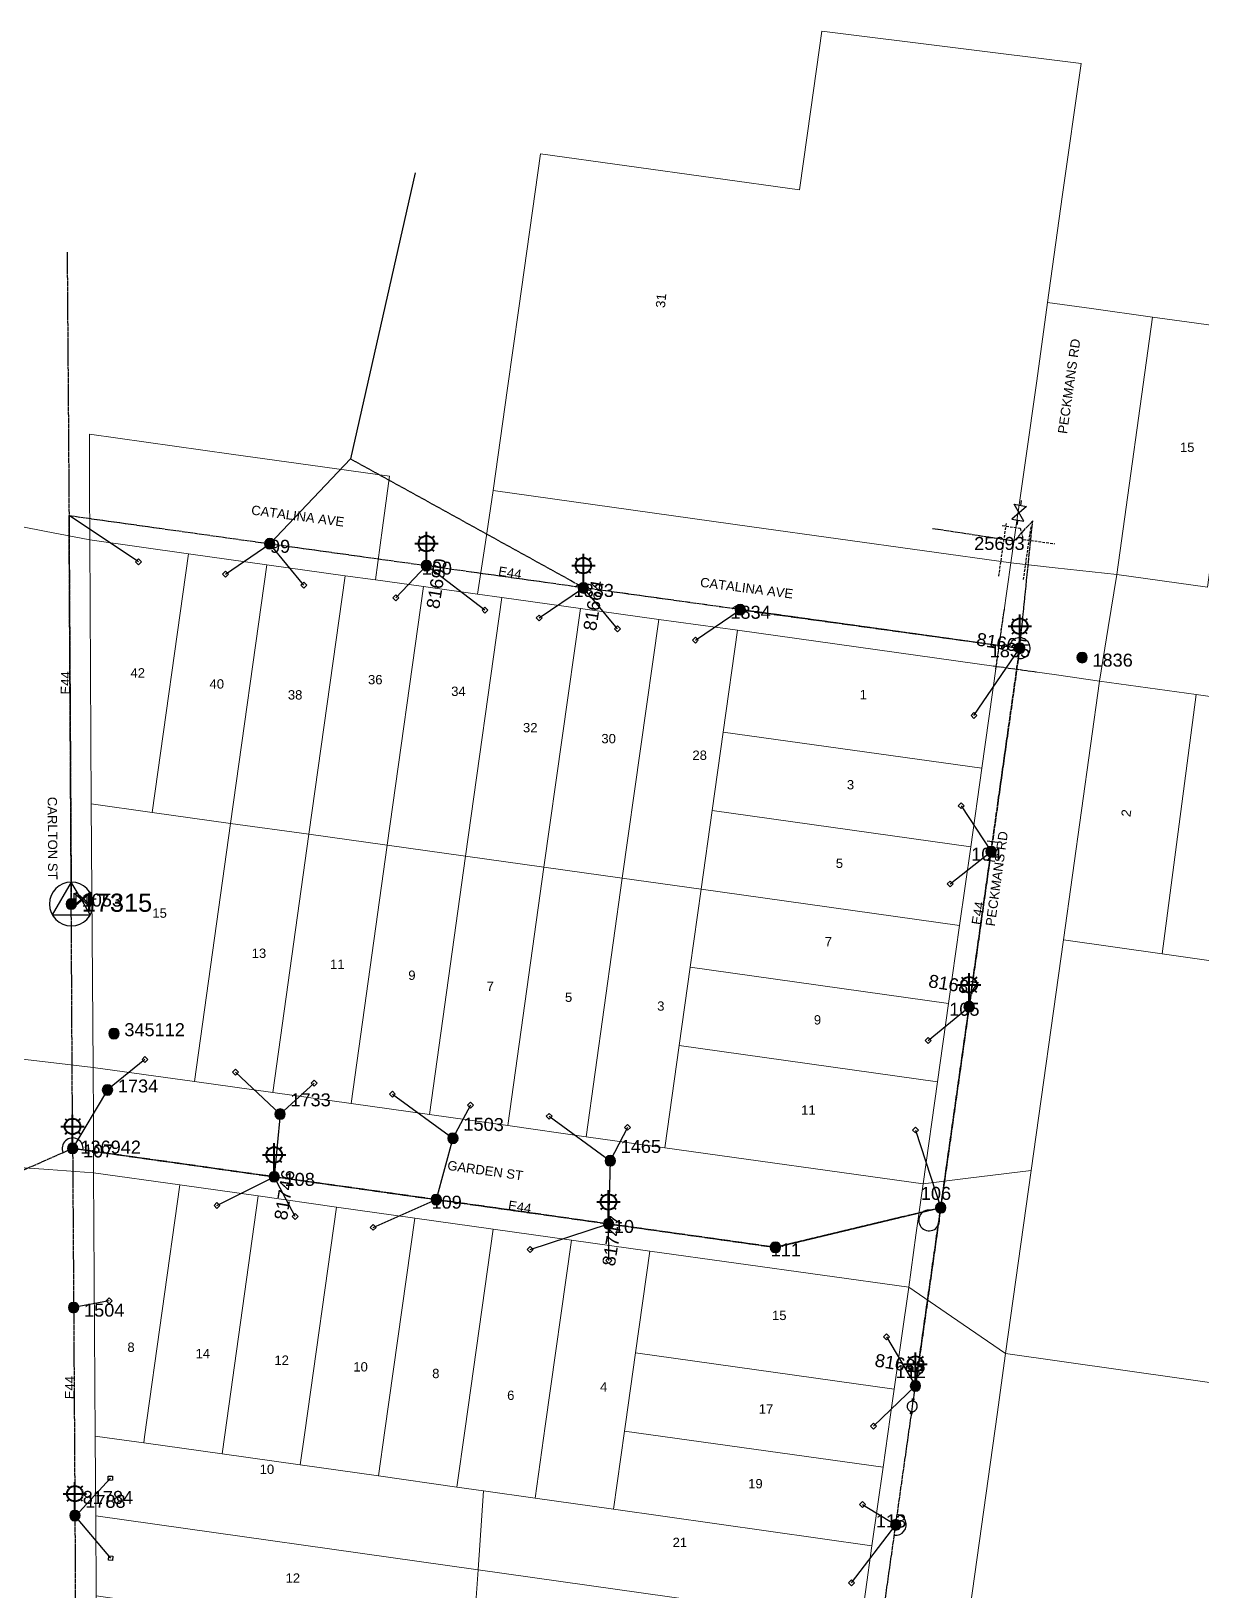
# Model space of a CAD drawing. Header units: metres. Extents: x 249526 to 250405, y 6265241 to 6266203.
# Drawn here: x 249962.8 to 250188.3, y 6265902.7 to 6266203.2 of the extents above; entities that cross this region are included whole.
import ezdxf
from ezdxf.enums import TextEntityAlignment as Align

# ---------------------------------------------------------------- set-up
doc = ezdxf.new("R2010")
doc.units = ezdxf.units.M
doc.linetypes.add('Cable Exist OH', pattern=[1, 1, 0])
doc.linetypes.add('DASHED', pattern=[0.75, 0.5, -0.25])
doc.layers.get('0').update_dxf_attribs({"color": 6})
doc.layers.add('Cadastre Land Parcels_SP_EXT', color=9, linetype='Continuous', lineweight=5)
doc.layers.add('Cadastre Roads_SP_EXT', color=9, linetype='Continuous', lineweight=5)
for name, color, linetype in [('Equip_LV_EXT', 7, 'Continuous'), ('Equip_SP_HV_EXT', 7, 'Continuous'), ('Equip_SP_LV_EXT', 7, 'Continuous'), ('Equip_SP_SL_EXT', 7, 'Continuous'), ('Mains_HV_EXT', 7, 'Continuous'), ('Mains_LV_EXT', 7, 'Continuous'), ('Mains_SL_EXT', 7, 'Continuous'), ('Services_SP_EXT', 7, 'Continuous'), ('Sub_SP_TR_HV_LV_EXT', 7, 'Continuous'), ('SupportsOH_SP_TR_HV_LV_SL_EXT', 7, 'Continuous')]:
    doc.layers.add(name, color=color, linetype=linetype)
doc.layers.add('UNKNOWN_FEATURES', color=1, linetype='DASHED', plot=False)
doc.styles.add('iecARIAL', font='arial.ttf', dxfattribs={"height": 2})
doc.styles.add('POLE_LABEL', font='arial.ttf')
doc.styles.get("Standard").update_dxf_attribs({"font": 'arial.ttf'})

# ---------------------------------------------------------------- blocks, each defined once
blk = doc.blocks.new('SUB_POLE_EXT')
blk.add_wipeout([(0, 4.22), (0.42, 4.2), (0.83, 4.14), (1.21, 4.05), (1.62, 3.9), (1.99, 3.72), (2.35, 3.51), (2.68, 3.26), (2.99, 2.99), (3.28, 2.66), (3.52, 2.34), (3.76, 1.92), (3.9, 1.62), (4.04, 1.23), (4.18, 0.63), (4.22, 0), (4.18, -0.61), (4.06, -1.15), (3.9, -1.62), (3.58, -2.24), (3.22, -2.73), (2.97, -3.01), (2.68, -3.26), (2.36, -3.5), (2, -3.72), (1.64, -3.89), (1.25, -4.03), (0.82, -4.14), (0.42, -4.2), (0, -4.22), (-0.41, -4.2), (-0.8, -4.15), (-1.21, -4.05), (-1.62, -3.9), (-1.99, -3.73), (-2.35, -3.51), (-2.68, -3.26), (-2.96, -3.02), (-3.23, -2.72), (-3.51, -2.35), (-3.71, -2.01), (-3.91, -1.6), (-4.05, -1.21), (-4.16, -0.76), (-4.22, -0.14), (-4.21, 0.39), (-4.14, 0.83), (-4.03, 1.27), (-3.9, 1.63), (-3.71, 2.02), (-3.5, 2.37), (-3.28, 2.67), (-2.99, 2.99), (-2.68, 3.27), (-2.33, 3.52), (-1.98, 3.73), (-1.63, 3.9), (-1.2, 4.05), (-0.78, 4.15), (-0.4, 4.21)])
blk.add_line((2.16, 0.48), (2.16, 0.48, 0))
blk.add_lwpolyline([(-4.22, 0, 1), (4.22, 0, 1)], format="xyb", close=True)
blk.add_lwpolyline([(2.14, 0.52), (0, 4.22), (-3.66, -2.11), (3.66, -2.11)], close=True)
for tag, height, flags, p in [('ASSET_NUM', 3.5, 8, (2, 2)), ('STREET_CODE', 0.2, 9, (1.5, 0)), ('CONSTRUCTED_VOLTAGE', 0.2, 9, (1.5, -0.2)), ('OPERATING_VOLTAGE', 0.2, 9, (1.5, -0.6)), ('OPERATED_BY', 0.2, 9, (1.5, -0.8)), ('ORIENTATION', 0.2, 9, (1.5, -1.2)), ('OWNED_BY', 0.2, 9, (1.5, -1.4)), ('SECONDARY_VOLTAGE', 0.2, 9, (1.5, -1.6)), ('STATE', 0.2, 9, (1.5, -1.8)), ('SUBSTATION_TYPE', 0.2, 9, (1.5, -2)), ('STREETNAME', 0.2, 9, (1.5, -2.8)), ('SUBURB', 0.2, 9, (1.5, -3)), ('NO_PHASES', 0.2, 9, (1.5, -0.4)), ('MAINTAINED_BY', 0.2, 9, (1.5, -1)), ('USAGE', 0.2, 9, (1.5, -2.2)), ('LEGEND', 0.2, 9, (1.5, -2.4)), ('LOCATION', 0.2, 9, (1.5, -2.6)), ('Z', 0.2, 1, (1.5, -3.4)), ('NOTES', 0.2, 9, (1.5, -3.2))]:
    blk.add_attdef(tag, text='', height=height, dxfattribs=dict(flags=flags)).set_placement(p, align=Align.MIDDLE_LEFT)
blk = doc.blocks.new('LV_OH_LINKS_OPEN_EXT')
for p, q in [((-0.17, 4.97), (-0.17, 5.46)), ((0.17, 4.97), (0.17, 5.46)), ((-0.17, 3), (-0.17, 2.5)), ((0.17, 3), (0.17, 2.5))]:
    blk.add_line(p, q)
blk.add_lwpolyline([(0, 2.99, 1), (0, 4.98, 1)], format="xyb", close=True)
at = {"flags": 9}
for tag, p in [('ACTUAL_STATUS', (0, 0)), ('CONSTRUCTED_VOLTAGE', (0, -0.2)), ('OPERATING_VOLTAGE', (0, -0.6)), ('ORIENTATION', (0, -0.8)), ('OWNED_BY', (0, -1)), ('STATE', (0, -1.2)), ('SWITCH_TYPE', (0, -1.4)), ('NO_PHASES', (0, -0.4)), ('USAGE', (0, -1.6)), ('LEGEND', (0, -1.8)), ('NOTES', (0, -2))]:
    blk.add_attdef(tag, text='', height=0.2, dxfattribs=at).set_placement(p, align=Align.MIDDLE_LEFT)
at = {"flags": 1}
blk.add_attdef('Z', (0, 0), '', height=0.2, dxfattribs=at)
blk = doc.blocks.new('LV_OH_LINKS_DISTFUSE_EXT')
for p, q in [((0, 0), (0.96, 0)), ((3.84, 0), (4.8, 0))]:
    blk.add_line(p, q)
blk.add_lwpolyline([(3.84, -1.2), (3.84, 1.2), (0.96, -1.2), (0.96, 1.2)], close=True)
at = {"flags": 9}
for tag, p in [('ACTUAL_STATUS', (0, 0)), ('CONSTRUCTED_VOLTAGE', (0, -0.2)), ('OPERATING_VOLTAGE', (0, -0.6)), ('ORIENTATION', (0, -0.8)), ('OWNED_BY', (0, -1)), ('STATE', (0, -1.2)), ('SWITCH_TYPE', (0, -1.4)), ('NO_PHASES', (0, -0.4)), ('USAGE', (0, -1.6)), ('NOTES', (0, -1.8))]:
    blk.add_attdef(tag, text='', height=0.2, dxfattribs=at).set_placement(p, align=Align.MIDDLE_LEFT)
at = {"flags": 1}
blk.add_attdef('Z', (0, 0), '', height=0.2, dxfattribs=at)
blk = doc.blocks.new('SL_LANTERN_EXT')
at = {"lineweight": 40}
for p, q in [((0, 1.97), (0, 6.47)), ((-2.25, 4.22), (2.25, 4.22)), ((-1.46, 5.68), (-1.06, 5.28)), ((-1.46, 2.76), (-1.06, 3.16)), ((1.46, 5.68), (1.06, 5.28)), ((1.46, 2.76), (1.06, 3.16)), ((0, 0), (0, 2.72))]:
    blk.add_line(p, q, dxfattribs=at)
blk.add_circle((0, 4.22), 1.5, dxfattribs=at)
at = {"style": 'iecARIAL', "flags": 8}
blk.add_attdef('ASSET_NUM', (1.5, 1.5), '', height=2.5, dxfattribs=at)
for tag, p, height, flags in [('OPERATING_VOLTAGE', (0.98, -1.65), 0.2, 9), ('ORIENTATION', (0.98, -1.85), 0.2, 9), ('OWNED_BY', (0.98, -2.05), 0.2, 9), ('STATE', (0.98, -2.25), 0.2, 9), ('CONSTRUCTED_VOLTAGE', (0.98, -0.65), 0.2, 9), ('CONTROL_TYPE', (0.98, -0.85), 0.2, 9), ('LANTERN_PURPOSE', (0.98, -1.05), 0.2, 9), ('LANTERN_TYPE', (0.98, -1.25), 0.2, 9), ('NO_PHASES', (0.98, -1.45), 0.2, 9), ('USAGE', (0.98, -2.45), 0.2, 9), ('CEXIST', (0.98, -2.65), 0.2, 9), ('CNEW', (0.98, -2.85), 0.2, 9), ('CNUMBER', (0.98, -3.05), 0.2, 9), ('LNUMBER', (2.18, -3.25), 2.5, 8), ('CREMOVE', (0.98, -3.25), 0.2, 9), ('CREPLACE', (0.98, -3.45), 0.2, 9), ('LKINGHEIGHT', (0.98, -3.65), 0.2, 9), ('LBRACKET', (0.98, -3.85), 0.2, 9), ('LBRACKETVOCAB', (0.98, -4.05), 0.2, 9), ('LCATEGORY', (0.98, -4.25), 0.2, 9), ('LCHARGE1', (0.98, -4.45), 0.2, 9), ('LCHARGE1PERCENT', (0.98, -4.65), 0.2, 9), ('LCHARGE2', (0.98, -4.85), 0.2, 9), ('LCHARGE2PERCENT', (0.98, -5.05), 0.2, 9), ('LCHARGE3', (0.98, -5.25), 0.2, 9), ('LCHARGE3PERCENT', (0.98, -5.45), 0.2, 9), ('LEXIST', (0.98, -5.65), 0.2, 9), ('LLAMP', (0.98, -5.85), 0.2, 9), ('LLAMPVOCAB', (0.98, -6.05), 0.2, 9), ('LMAST', (0.98, -6.25), 0.2, 9), ('LMASTVOCAB', (0.98, -6.45), 0.2, 9), ('LNEW', (0.98, -6.65), 0.2, 9), ('LANTNUMBER', (0.98, -6.85), 0.2, 9), ('LOUTREACH', (0.98, -7.25), 0.2, 9), ('LOUTREACHVOCAB', (0.98, -7.45), 0.2, 9), ('LRATECODE', (0.98, -7.65), 0.2, 9), ('LREMOVE', (0.98, -7.85), 0.2, 9), ('LREPLACE', (0.98, -8.05), 0.2, 9), ('LTYPE', (0.98, -8.25), 0.2, 9), ('LTYPEVOCAB', (0.98, -8.45), 0.2, 9), ('LEGEND', (0.98, -8.65), 0.2, 9), ('LOCATION', (0.98, -8.85), 0.2, 9), ('NOTES', (0.98, -9.05), 0.2, 9), ('STREETNAME', (0.98, -9.25), 0.2, 9), ('SUBURB', (0.98, -9.45), 0.2, 1)]:
    blk.add_attdef(tag, p, '', height=height, dxfattribs=dict(flags=flags))
blk = doc.blocks.new('CCP_EXT')
blk.add_wipeout([(0, 0.57), (0.57, 0), (0, -0.57), (-0.57, 0)])
blk.add_lwpolyline([(-0.57, 0), (0, 0.57), (0.57, 0), (0, -0.57), (-0.57, 0)])
at = {"flags": 1}
blk.add_attdef('Z', (0, 0), '', height=0.2, dxfattribs=at)
at = {"flags": 9}
for tag, p in [('CCP_TYPE', (0, 0)), ('CONSTRUCTED_VOLTAGE', (0, -0.2)), ('OPERATING_VOLTAGE', (0, -0.6)), ('ORIENTATION', (0, -0.8)), ('OWNED_BY', (0, -1)), ('STATE', (0, -1.8)), ('NO_PHASES', (0, -0.4)), ('USAGE', (0, -1.2)), ('LEGEND', (0, -1.4)), ('LIFE_SUPPORT', (0, -1.6)), ('NOTES', (0, -2))]:
    blk.add_attdef(tag, text='', height=0.2, dxfattribs=at).set_placement(p, align=Align.MIDDLE_LEFT)
blk = doc.blocks.new('POLE_EXT')
blk.add_hatch(color=256).paths.add_polyline_path([(-1, 0, 1), (1, 0, 1)])
blk.add_lwpolyline([(-1, 0, 1), (1, 0, 1)], format="xyb", close=True)
for tag, height, flags, p in [('pNumber', 2.5, 8, (-17.84, 2.07)), ('OWNED_BY', 0.2, 9, (1.35, -0.4)), ('SPECIAL_USE', 0.2, 9, (1.35, -0.8)), ('STATE', 0.2, 9, (1.35, -1)), ('cLV', 0.2, 9, (1.35, -1.4)), ('hDepth', 0.2, 9, (1.35, -1.6)), ('hDia', 0.2, 9, (1.35, -1.8)), ('cHV', 0.2, 9, (1.35, -2)), ('PARENT', 0.2, 9, (1.35, -0.6)), ('USAGE', 0.2, 9, (1.35, -1.2)), ('LBRACKET', 0.2, 9, (1.35, -2.2)), ('LExisting', 0.2, 9, (1.35, -2.4)), ('LANTNUMBER', 0.2, 9, (1.35, -2.6)), ('LOther', 0.2, 9, (1.35, -2.8)), ('LRemove', 0.2, 9, (1.35, -3)), ('cLinedev', 0.2, 9, (1.35, -3.4)), ('pExisting', 0.2, 9, (1.35, -3.8)), ('pFooting', 0.2, 9, (1.35, -4.4)), ('pNew', 0.2, 9, (1.35, -4.6)), ('pRelocate', 0.2, 9, (1.35, -5)), ('pRemove', 0.2, 9, (1.35, -5.2)), ('pReplace', 0.2, 9, (1.35, -5.4)), ('pStay', 0.2, 9, (1.35, -5.6)), ('pType', 0.2, 9, (1.35, -5.8)), ('cspan', 0.2, 9, (1.35, -6)), ('LEGEND', 0.2, 9, (1.35, -3.2)), ('LOCATION', 0.2, 9, (1.35, -3.6)), ('PFNUMBER', 0.2, 9, (1.35, -4)), ('NEWPFNUMBER', 0.2, 9, (1.35, -4.2)), ('STREETNAME', 0.2, 9, (1.35, -6.2)), ('SUBURB', 0.2, 9, (1.35, -6.4)), ('OPERATED_BY', 0.2, 9, (1.36, -7.01)), ('NOTES', 0.2, 9, (1.35, -6.6)), ('MAINTAINED_BY', 0.2, 9, (1.36, -6.81))]:
    blk.add_attdef(tag, text='', height=height, dxfattribs=dict(flags=flags)).set_placement(p, align=Align.MIDDLE_LEFT)
at = {"style": 'POLE_LABEL'}
for tag, height, flags, p in [('ASSET_NUM', 2.5, 8, (2, 2)), ('STRUCTURE_PLANT_NUMBER', 0.2, 9, (1.35, 0.03)), ('STREET_CODE', 0.2, 9, (1.35, -0.2))]:
    blk.add_attdef(tag, text='', height=height, dxfattribs=dict(at, flags=flags)).set_placement(p, align=Align.MIDDLE_LEFT)
at = {"flags": 1}
blk.add_attdef('Z', (1.35, -7.33), '', height=0.2, dxfattribs=at)
blk = doc.blocks.new('HV_DOF_CLOSED_EXT')
for p, q in [((0, 7.9), (0, 6.94)), ((0, 4.06), (0, 3.1))]:
    blk.add_line(p, q)
blk.add_lwpolyline([(-1.2, 4.06), (1.2, 4.06), (-1.2, 6.94), (1.2, 6.94)], close=True)
for tag, height, flags, p in [('ASSET_NUM', 2.5, 8, (2, 2)), ('STREET_CODE', 0.2, 9, (1.5, 0)), ('ACTUAL_STATUS', 0.2, 9, (1.5, -0.2)), ('CONSTRUCTED_VOLTAGE', 0.2, 9, (1.5, -0.4)), ('OPERATING_VOLTAGE', 0.2, 9, (1.5, -0.8)), ('ORIENTATION', 0.2, 9, (1.5, -1)), ('OWNED_BY', 0.2, 9, (1.5, -1.2)), ('OPERATED_BY', 0.2, 9, (1.5, -1.4)), ('STATE', 0.2, 9, (1.5, -1.8)), ('SWITCH_TYPE', 0.2, 9, (1.5, -2)), ('STREETNAME', 0.2, 9, (1.5, -2.8)), ('SUBURB', 0.2, 9, (1.5, -3)), ('NO_PHASES', 0.2, 9, (1.5, -0.6)), ('MAINTAINED_BY', 0.2, 9, (1.5, -1.6)), ('USAGE', 0.2, 9, (1.5, -2.2)), ('LEGEND', 0.2, 9, (1.5, -2.4)), ('LOCATION', 0.2, 9, (1.5, -2.6)), ('Z', 0.2, 1, (1.5, -3.6)), ('NOTES', 0.2, 9, (1.5, -3.2)), ('LABEL_ALIGNMENT', 0.2, 9, (1.5, -3.4))]:
    blk.add_attdef(tag, text='', height=height, dxfattribs=dict(flags=flags)).set_placement(p, align=Align.MIDDLE_LEFT)
blk = doc.blocks.new('End Shackle_EXT')
blk.add_wipeout([(0, 0.25), (1.81, 0.25), (1.82, -0.25), (0, -0.25)])
blk.add_line((1.81, -1), (1.81, 1))
at = {"flags": 1}
blk.add_attdef('Z', (0, 0), '', height=0.2, dxfattribs=at)
at = {"flags": 9}
for tag, p in [('CONNECTOR_TYPE', (0, 0)), ('CONSTRUCTED_VOLTAGE', (0, -0.2)), ('OPERATING_VOLTAGE', (0, -0.6)), ('ORIENTATION', (0, -0.8)), ('OWNED_BY', (0, -1)), ('STATE', (0, -1.2)), ('NO_PHASES', (0, -0.4)), ('USAGE', (0, -1.4)), ('NOTES', (0, -1.6))]:
    blk.add_attdef(tag, text='', height=0.2, dxfattribs=at).set_placement(p, align=Align.MIDDLE_LEFT)

msp = doc.modelspace()

# ---------------------------------------------------------------- linework, layer by layer
at = {"layer": 'Cadastre Land Parcels_SP_EXT', "linetype": 'Continuous'}
for points in [[(250165.05, 6266196.94), (250115.1, 6266203.18), (250112.97, 6266188.08), (250110.8, 6266172.63), (250060.94, 6266179.58), (250056.76, 6266149.85), (250054.55, 6266134.43), (250051.8, 6266114.67), (250101.61, 6266107.71), (250151.51, 6266100.75), (250154.33, 6266120.5), (250156.5, 6266135.82), (250158.58, 6266150.94), (250161.44, 6266171.29), (250165.05, 6266196.94)], [(250196.24, 6266145.71), (250178.79, 6266148.1), (250171.95, 6266098.54), (250189.39, 6266096.1), (250196.24, 6266145.71)], [(249993.11, 6266102.5), (249974.14, 6266105.18), (249974.4, 6266054.31), (249986.14, 6266052.69), (249993.11, 6266102.5)], [(250008.2, 6266100.4), (249993.11, 6266102.5), (249986.14, 6266052.69), (250001.22, 6266050.56), (250008.2, 6266100.4)], [(250023.3, 6266098.29), (250008.2, 6266100.4), (250001.22, 6266050.56), (250016.31, 6266048.48), (250023.3, 6266098.29)], [(250038.39, 6266096.19), (250029.12, 6266097.48), (250023.3, 6266098.29), (250016.31, 6266048.48), (250031.4, 6266046.37), (250038.39, 6266096.19)], [(250053.49, 6266094.08), (250048.8, 6266094.73), (250038.39, 6266096.19), (250031.4, 6266046.37), (250046.49, 6266044.26), (250053.49, 6266094.08)], [(250068.63, 6266091.97), (250053.49, 6266094.08), (250046.49, 6266044.26), (250061.58, 6266042.14), (250068.63, 6266091.97)], [(250083.73, 6266089.86), (250068.63, 6266091.97), (250061.58, 6266042.14), (250076.67, 6266040.03), (250083.73, 6266089.86)], [(250098.84, 6266087.77), (250083.73, 6266089.86), (250076.67, 6266040.03), (250091.84, 6266037.92), (250093.98, 6266053.06), (250096.1, 6266068.16), (250098.84, 6266087.77)], [(250148.7, 6266080.82), (250098.84, 6266087.77), (250096.1, 6266068.16), (250145.91, 6266061.18), (250148.7, 6266080.82)], [(250187.22, 6266075.38), (250168.63, 6266077.96), (250161.67, 6266028.16), (250180.64, 6266025.44), (250187.22, 6266075.38)], [(250202.33, 6266073.23), (250187.22, 6266075.38), (250180.64, 6266025.44), (250195.52, 6266023.33), (250202.33, 6266073.23)], [(250145.91, 6266061.18), (250096.1, 6266068.16), (250093.98, 6266053.06), (250143.79, 6266046.07), (250145.91, 6266061.18)], [(250143.79, 6266046.07), (250093.98, 6266053.06), (250091.84, 6266037.92), (250141.65, 6266030.89), (250143.79, 6266046.07)], [(250016.31, 6266048.48), (250001.22, 6266050.56), (249994.28, 6266000.83), (250009.36, 6265998.71), (250016.31, 6266048.48)], [(250031.4, 6266046.37), (250016.31, 6266048.48), (250009.36, 6265998.71), (250024.44, 6265996.59), (250031.4, 6266046.37)], [(250046.49, 6266044.26), (250031.4, 6266046.37), (250024.44, 6265996.59), (250039.52, 6265994.47), (250046.49, 6266044.26)], [(250061.58, 6266042.14), (250046.49, 6266044.26), (250039.52, 6265994.47), (250054.61, 6265992.35), (250061.58, 6266042.14)], [(250076.67, 6266040.03), (250061.58, 6266042.14), (250054.61, 6265992.35), (250069.7, 6265990.2), (250076.67, 6266040.03)], [(250091.84, 6266037.92), (250076.67, 6266040.03), (250069.7, 6265990.2), (250084.85, 6265988.09), (250087.62, 6266007.76), (250089.74, 6266022.86), (250091.84, 6266037.92)], [(250141.65, 6266030.89), (250091.84, 6266037.92), (250089.74, 6266022.86), (250139.54, 6266015.87), (250141.65, 6266030.89)], [(250180.64, 6266025.44), (250161.67, 6266028.16), (250155.45, 6265983.73), (250150.52, 6265948.43), (250217.86, 6265938.87), (250394.05, 6265913.86), (250398.35, 6265944.03), (250405.41, 6265993.55), (250369.31, 6265998.7), (250349.8, 6266001.48), (250331.7, 6266004.06), (250316.65, 6266006.19), (250301.36, 6266008.33), (250286.3, 6266010.49), (250270.86, 6266012.66), (250255.93, 6266014.79), (250240.88, 6266016.93), (250225.48, 6266019.08), (250210.42, 6266021.24), (250195.52, 6266023.33), (250180.64, 6266025.44)], [(250139.54, 6266015.87), (250089.74, 6266022.86), (250087.62, 6266007.76), (250137.41, 6266000.77), (250139.54, 6266015.87)], [(250137.41, 6266000.77), (250087.62, 6266007.76), (250084.85, 6265988.09), (250134.64, 6265981.13), (250137.41, 6266000.77)], [(249991.47, 6265980.92), (249974.83, 6265983.27), (249975.16, 6265932.54), (249977.46, 6265932.22), (249984.51, 6265931.23), (249984.67, 6265932.41), (249991.47, 6265980.92)], [(249984.67, 6265932.41), (249984.51, 6265931.23), (249999.58, 6265929.11), (250000.1, 6265932.81), (250006.55, 6265978.8), (249991.47, 6265980.92), (249984.67, 6265932.41)], [(250021.62, 6265976.67), (250006.55, 6265978.8), (250000.1, 6265932.81), (249999.58, 6265929.11), (250014.65, 6265926.98), (250015.53, 6265933.22), (250021.62, 6265976.67)], [(250036.7, 6265974.55), (250021.62, 6265976.67), (250015.53, 6265933.22), (250014.65, 6265926.98), (250029.73, 6265924.85), (250030.96, 6265933.62), (250036.7, 6265974.55)], [(250030.96, 6265933.62), (250029.73, 6265924.85), (250044.8, 6265922.73), (250046.39, 6265934.02), (250051.78, 6265972.43), (250036.7, 6265974.55), (250030.96, 6265933.62)], [(250066.87, 6265970.3), (250051.78, 6265972.43), (250046.39, 6265934.02), (250044.8, 6265922.73), (250049.93, 6265922), (250059.89, 6265920.59), (250061.83, 6265934.43), (250066.87, 6265970.3)], [(250081.98, 6265968.18), (250066.87, 6265970.3), (250061.83, 6265934.43), (250059.89, 6265920.59), (250074.96, 6265918.45), (250077.09, 6265933.5), (250077.28, 6265934.83), (250079.22, 6265948.59), (250081.98, 6265968.18)], [(250131.85, 6265961.2), (250081.98, 6265968.18), (250079.22, 6265948.59), (250129.04, 6265941.6), (250131.85, 6265961.2)], [(250129.04, 6265941.6), (250079.22, 6265948.59), (250077.28, 6265934.83), (250077.09, 6265933.5), (250126.9, 6265926.52), (250128.27, 6265936.17), (250129.04, 6265941.6)], [(250217.86, 6265938.87), (250150.52, 6265948.43), (250148.88, 6265936.72), (250139.37, 6265868.74), (250254.56, 6265852.4), (250322.35, 6265842.77), (250382.72, 6265834.19), (250383.68, 6265840.92), (250387.25, 6265866.02), (250394.05, 6265913.86), (250217.86, 6265938.87)], [(249977.46, 6265932.22), (249975.16, 6265932.54), (249975.17, 6265932.16), (249975.24, 6265917.15), (250048.89, 6265906.75), (250049.93, 6265922), (250044.8, 6265922.73), (250029.73, 6265924.85), (250014.65, 6265926.98), (249999.58, 6265929.11), (249984.51, 6265931.23), (249977.46, 6265932.22)], [(250126.9, 6265926.52), (250077.09, 6265933.5), (250074.96, 6265918.45), (250124.77, 6265911.42), (250126.9, 6265926.52)], [(250059.89, 6265920.59), (250049.93, 6265922), (250048.89, 6265906.75), (250122.65, 6265896.34), (250123.53, 6265902.52), (250124.77, 6265911.42), (250074.96, 6265918.45), (250059.89, 6265920.59)], [(250048.89, 6265906.75), (249975.24, 6265917.15), (249975.32, 6265901.76), (250047.83, 6265891.5), (250048.89, 6265906.75)], [(250122.65, 6265896.34), (250048.89, 6265906.75), (250047.83, 6265891.5), (250120.51, 6265881.25), (250122.65, 6265896.34)]]:
    msp.add_lwpolyline(points, close=True, dxfattribs=at)
at = {"layer": 'Cadastre Roads_SP_EXT', "linetype": 'Continuous'}
for points in [[(250178.79, 6266148.1), (250167.03, 6266149.75), (250158.58, 6266150.94), (250156.5, 6266135.82), (250154.33, 6266120.5), (250151.51, 6266100.75), (250160.04, 6266099.83), (250171.95, 6266098.54), (250178.79, 6266148.1)], [(249974.83, 6265983.27), (249966.18, 6265983.88), (249954.07, 6265984.74), (249954.44, 6265931.62), (249955.29, 6265806.97), (249967.22, 6265806.49), (249975.72, 6265806.14), (249975.65, 6265824.86), (249975.59, 6265840.25), (249975.52, 6265855.61), (249975.46, 6265871), (249975.39, 6265886.4), (249975.32, 6265901.76), (249975.24, 6265917.15), (249975.17, 6265932.16), (249975.16, 6265932.54), (249974.83, 6265983.27)]]:
    msp.add_lwpolyline(points, close=True, dxfattribs=at)
msp.add_lwpolyline([(250189.39, 6266096.1), (250171.95, 6266098.54), (250170.3, 6266088.33), (250168.63, 6266077.96), (250187.22, 6266075.38), (250202.33, 6266073.23)], dxfattribs=at)
at = {"layer": 'Mains_HV_EXT', "linetype": 'Cable Exist OH'}
for points in [[(250152.18, 6266105), (250155.73, 6266108.84)], [(250136.44, 6266107.41), (250152.18, 6266105)]]:
    msp.add_lwpolyline(points, dxfattribs=at)
at = {"layer": 'Mains_LV_EXT', "linetype": 'Cable Exist OH'}
for points in [[(249970.11, 6266109.88), (250008.76, 6266104.45)], [(250008.76, 6266104.45), (250038.95, 6266100.25)], [(250038.95, 6266100.25), (250069.18, 6266096.02)], [(250069.18, 6266096.02), (250099.39, 6266091.83), (250099.39, 6266091.74)], [(250099.39, 6266091.74), (250153.23, 6266084.32)], [(250138.01, 6265976.54), (250143.49, 6266015.26)], [(249957.83, 6265982.28), (249970.8, 6265987.96)], [(249970.8, 6265987.96), (250009.63, 6265982.49)], [(249970.8, 6265987.96), (249971, 6265957.3)], [(250009.63, 6265982.49), (250040.85, 6265978.1)], [(250040.85, 6265978.1), (250074.03, 6265973.42)], [(250074.03, 6265973.42), (250106.16, 6265968.9), (250138.01, 6265976.54)], [(250133.15, 6265942.2), (250138.01, 6265976.54)], [(249971, 6265957.3), (249971.24, 6265917.22)], [(250129.36, 6265915.44), (250133.15, 6265942.2)], [(249971.24, 6265917.22), (249971.41, 6265883.29)], [(250124.51, 6265881.09), (250129.36, 6265915.44)]]:
    msp.add_lwpolyline(points, dxfattribs=at)
at = {"layer": 'Mains_LV_EXT', "linetype": 'Continuous'}
for points in [[(250152.95, 6266082.34, 2.416871), (250151.25, 6266084.6)], [(249972.78, 6265987.68, 1.32627), (249968.96, 6265987.16)], [(250136.07, 6265976.07, 3.247715), (250137.73, 6265974.55)], [(250129.08, 6265913.46, 1.003228), (250129.64, 6265917.42)]]:
    msp.add_lwpolyline(points, format="xyb", dxfattribs=at)
at = {"layer": 'Mains_SL_EXT', "linetype": 'Cable Exist OH'}
for points in [[(250038.95, 6266100.25), (250069.18, 6266096.02)], [(250009.63, 6265982.49), (249970.8, 6265987.96)], [(249970.8, 6265987.96), (249971, 6265957.3), (249971.24, 6265917.22)], [(250138.01, 6265976.54), (250133.15, 6265942.2)]]:
    msp.add_lwpolyline(points, dxfattribs=at)
at = {"layer": 'Services_SP_EXT'}
for points in [[(250036.75, 6266175.9), (250024.33, 6266120.8), (250008.76, 6266104.45)], [(250010.75, 6265994.56), (250009.63, 6265982.49)], [(250044.06, 6265989.9), (250040.85, 6265978.1)], [(250074.37, 6265985.59), (250074.03, 6265973.42)]]:
    msp.add_lwpolyline(points, dxfattribs=at)
at = {"layer": 'UNKNOWN_FEATURES'}
for points in [[(250150.59, 6266108.34), (250149.15, 6266098.17)], [(250149.88, 6266107.94), (250153.33, 6266107.45), (250153.89, 6266105.29), (250159.94, 6266104.45)], [(250155.35, 6266107.68), (250153.9, 6266097.5)], [(250148.63, 6266080.28), (250150.27, 6266091.87)], [(250148.11, 6266080.91), (250156.43, 6266079.75)]]:
    msp.add_lwpolyline(points, dxfattribs=at)

# ---------------------------------------------------------------- block references
at = {"layer": 'Equip_SP_HV_EXT'}
ref = msp.add_blockref('HV_DOF_CLOSED_EXT', (250152.18, 6266105), dxfattribs=dict(at, rotation=350.1998570350372))
ref.add_attrib('ASSET_NUM', '25693', dxfattribs={"layer": '0', "height": 2.5}).set_placement((250154.18, 6266105.75), align=Align.TOP_RIGHT)
at = {"layer": 'Equip_SP_LV_EXT', "rotation": 170.900759783441}
msp.add_blockref('LV_OH_LINKS_OPEN_EXT', (250133.15, 6265942.2), dxfattribs=at)
at = {"layer": 'Equip_SP_SL_EXT'}
ref = msp.add_blockref('SL_LANTERN_EXT', (250038.95, 6266100.25), dxfattribs=at)
ref.add_attrib('ASSET_NUM', '81690', dxfattribs={"layer": '0', "height": 2.5, "rotation": 80.9245, "style": 'iecARIAL'}).set_placement((250040.45, 6266101.75), align=Align.TOP_RIGHT)
ref = msp.add_blockref('SL_LANTERN_EXT', (250069.18, 6266096.02), dxfattribs=at)
ref.add_attrib('ASSET_NUM', '81664', dxfattribs={"layer": '0', "height": 2.5, "rotation": 80.8687, "style": 'iecARIAL'}).set_placement((250070.68, 6266097.52), align=Align.TOP_RIGHT)
ref = msp.add_blockref('SL_LANTERN_EXT', (250153.23, 6266084.32), dxfattribs=at)
ref.add_attrib('ASSET_NUM', '81665', dxfattribs={"layer": '0', "height": 2.5, "rotation": 350.9488, "style": 'iecARIAL'}).set_placement((250154.73, 6266085.82), align=Align.TOP_RIGHT)
ref = msp.add_blockref('SL_LANTERN_EXT', (250143.49, 6266015.26), dxfattribs=at)
ref.add_attrib('ASSET_NUM', '81687', dxfattribs={"layer": '0', "height": 2.5, "rotation": 350.8995, "style": 'iecARIAL'}).set_placement((250144.99, 6266016.76), align=Align.BOTTOM_RIGHT)
ref = msp.add_blockref('SL_LANTERN_EXT', (249970.8, 6265987.96), dxfattribs=at)
ref.add_attrib('ASSET_NUM', '136942', dxfattribs={"layer": '0', "height": 2.5, "style": 'iecARIAL'}).set_placement((249972.3, 6265989.46), align=Align.TOP_LEFT)
ref = msp.add_blockref('SL_LANTERN_EXT', (250009.63, 6265982.49), dxfattribs=at)
ref.add_attrib('ASSET_NUM', '81746', dxfattribs={"layer": '0', "height": 2.5, "rotation": 80.9377, "style": 'iecARIAL'}).set_placement((250011.13, 6265983.99), align=Align.TOP_RIGHT)
ref = msp.add_blockref('SL_LANTERN_EXT', (250074.03, 6265973.42), dxfattribs=at)
ref.add_attrib('ASSET_NUM', '81747', dxfattribs={"layer": '0', "height": 2.5, "rotation": 80.9239, "style": 'iecARIAL'}).set_placement((250075.53, 6265974.93), align=Align.MIDDLE_RIGHT)
ref = msp.add_blockref('SL_LANTERN_EXT', (250133.15, 6265942.2), dxfattribs=at)
ref.add_attrib('ASSET_NUM', '81688', dxfattribs={"layer": '0', "height": 2.5, "rotation": 350.91, "style": 'iecARIAL'}).set_placement((250134.65, 6265943.7), align=Align.BOTTOM_RIGHT)
ref = msp.add_blockref('SL_LANTERN_EXT', (249971.24, 6265917.22), dxfattribs=at)
ref.add_attrib('ASSET_NUM', '81784', dxfattribs={"layer": '0', "height": 2.5, "style": 'iecARIAL'}).set_placement((249972.74, 6265918.72), align=Align.BOTTOM_LEFT)
at = {"layer": 'Sub_SP_TR_HV_LV_EXT'}
ref = msp.add_blockref('SUB_POLE_EXT', (249970.54, 6266035.04), dxfattribs=at)
ref.add_attrib('ASSET_NUM', '17315', dxfattribs={"layer": '0', "height": 3.5}).set_placement((249972.54, 6266035.29), align=Align.MIDDLE_LEFT)
at = {"layer": 'SupportsOH_SP_TR_HV_LV_SL_EXT'}
ref = msp.add_blockref('POLE_EXT', (250008.76, 6266104.45), dxfattribs=at)
ref.add_attrib('ASSET_NUM', '99', dxfattribs={"layer": '0', "height": 2.5, "rotation": 0.0352, "style": 'POLE_LABEL'}).set_placement((250010.76, 6266105.2), align=Align.TOP_CENTER)
ref = msp.add_blockref('POLE_EXT', (250038.95, 6266100.24), dxfattribs=at)
ref.add_attrib('ASSET_NUM', '100', dxfattribs={"layer": '0', "height": 2.5, "rotation": 359.9549, "style": 'POLE_LABEL'}).set_placement((250040.95, 6266100.99), align=Align.TOP_CENTER)
ref = msp.add_blockref('POLE_EXT', (250069.18, 6266095.94), dxfattribs=at)
ref.add_attrib('ASSET_NUM', '1833', dxfattribs={"layer": '0', "height": 2.5, "style": 'POLE_LABEL'}).set_placement((250071.18, 6266096.69), align=Align.TOP_CENTER)
ref = msp.add_blockref('POLE_EXT', (250099.39, 6266091.74), dxfattribs=at)
ref.add_attrib('ASSET_NUM', '1834', dxfattribs={"layer": '0', "height": 2.5, "style": 'POLE_LABEL'}).set_placement((250101.39, 6266092.49), align=Align.TOP_CENTER)
ref = msp.add_blockref('POLE_EXT', (250153.23, 6266084.32), dxfattribs=at)
ref.add_attrib('ASSET_NUM', '1835', dxfattribs={"layer": '0', "height": 2.5, "style": 'POLE_LABEL'}).set_placement((250155.23, 6266085.07), align=Align.TOP_RIGHT)
ref = msp.add_blockref('POLE_EXT', (250165.24, 6266082.52), dxfattribs=at)
ref.add_attrib('ASSET_NUM', '1836', dxfattribs={"layer": '0', "height": 2.5, "style": 'POLE_LABEL'}).set_placement((250167.24, 6266083.27), align=Align.TOP_LEFT)
ref = msp.add_blockref('POLE_EXT', (250143.49, 6266015.26), dxfattribs=at)
ref.add_attrib('ASSET_NUM', '105', dxfattribs={"layer": '0', "height": 2.5, "rotation": 359.974, "style": 'POLE_LABEL'}).set_placement((250145.49, 6266016.01), align=Align.TOP_RIGHT)
ref = msp.add_blockref('POLE_EXT', (249978.77, 6266010.08), dxfattribs=at)
ref.add_attrib('ASSET_NUM', '345112', dxfattribs={"layer": '0', "height": 2.5, "style": 'POLE_LABEL'}).set_placement((249980.77, 6266010.83), align=Align.MIDDLE_LEFT)
ref = msp.add_blockref('POLE_EXT', (249977.52, 6265999.23), dxfattribs=at)
ref.add_attrib('ASSET_NUM', '1734', dxfattribs={"layer": '0', "height": 2.5, "style": 'POLE_LABEL'}).set_placement((249979.52, 6265999.98), align=Align.MIDDLE_LEFT)
ref = msp.add_blockref('POLE_EXT', (250044.06, 6265989.9), dxfattribs=at)
ref.add_attrib('ASSET_NUM', '1503', dxfattribs={"layer": '0', "height": 2.5, "rotation": 359.1549, "style": 'POLE_LABEL'}).set_placement((250046.06, 6265990.65), align=Align.BOTTOM_LEFT)
ref = msp.add_blockref('POLE_EXT', (249970.8, 6265987.96), dxfattribs=at)
ref.add_attrib('ASSET_NUM', '107', dxfattribs={"layer": '0', "height": 2.5, "rotation": 0.0527, "style": 'POLE_LABEL'}).set_placement((249972.8, 6265988.71), align=Align.TOP_LEFT)
ref = msp.add_blockref('POLE_EXT', (250074.37, 6265985.59), dxfattribs=at)
ref.add_attrib('ASSET_NUM', '1465', dxfattribs={"layer": '0', "height": 2.5, "rotation": 359.935, "style": 'POLE_LABEL'}).set_placement((250076.37, 6265986.34), align=Align.BOTTOM_LEFT)
ref = msp.add_blockref('POLE_EXT', (250009.63, 6265982.49), dxfattribs=at)
ref.add_attrib('ASSET_NUM', '108', dxfattribs={"layer": '0', "height": 2.5, "style": 'POLE_LABEL'}).set_placement((250011.63, 6265983.24), align=Align.TOP_LEFT)
ref = msp.add_blockref('POLE_EXT', (250040.85, 6265978.1), dxfattribs=at)
ref.add_attrib('ASSET_NUM', '109', dxfattribs={"layer": '0', "height": 2.5, "rotation": 359.9602, "style": 'POLE_LABEL'}).set_placement((250042.85, 6265978.85), align=Align.TOP_CENTER)
ref = msp.add_blockref('POLE_EXT', (250138.01, 6265976.54), dxfattribs=at)
ref.add_attrib('ASSET_NUM', '106', dxfattribs={"layer": '0', "height": 2.5, "rotation": 359.9656, "style": 'POLE_LABEL'}).set_placement((250140.01, 6265977.29), align=Align.BOTTOM_RIGHT)
ref = msp.add_blockref('POLE_EXT', (250074.03, 6265973.42), dxfattribs=at)
ref.add_attrib('ASSET_NUM', '110', dxfattribs={"layer": '0', "height": 2.5, "rotation": 0.0015, "style": 'POLE_LABEL'}).set_placement((250076.03, 6265974.17), align=Align.TOP_CENTER)
ref = msp.add_blockref('POLE_EXT', (250106.16, 6265968.9), dxfattribs=at)
ref.add_attrib('ASSET_NUM', '111', dxfattribs={"layer": '0', "height": 2.5, "rotation": 0.0191, "style": 'POLE_LABEL'}).set_placement((250108.17, 6265969.65), align=Align.TOP_CENTER)
ref = msp.add_blockref('POLE_EXT', (250133.15, 6265942.2), dxfattribs=at)
ref.add_attrib('ASSET_NUM', '112', dxfattribs={"layer": '0', "height": 2.5, "rotation": 359.9579, "style": 'POLE_LABEL'}).set_placement((250135.15, 6265942.95), align=Align.BOTTOM_RIGHT)
ref = msp.add_blockref('POLE_EXT', (249971.24, 6265917.22), dxfattribs=at)
ref.add_attrib('ASSET_NUM', '1788', dxfattribs={"layer": '0', "height": 2.5, "style": 'POLE_LABEL'}).set_placement((249973.24, 6265917.97), align=Align.BOTTOM_LEFT)
ref = msp.add_blockref('POLE_EXT', (250129.36, 6265915.44), dxfattribs=at)
ref.add_attrib('ASSET_NUM', '113', dxfattribs={"layer": '0', "height": 2.5, "rotation": 359.9373, "style": 'POLE_LABEL'}).set_placement((250131.36, 6265916.19), align=Align.MIDDLE_RIGHT)

# ---------------------------------------------------------------- texts
at = {"layer": 'Cadastre Land Parcels_SP_EXT'}
for s, rotation, p in [('31', 84.42, (250084.89, 6266149.8)), ('2', 82.0189, (250174.54, 6266051.74))]:
    msp.add_text(s, height=1.8, rotation=rotation, dxfattribs=at).set_placement(p)
for s, p in [('15', (250184.09, 6266122.11)), ('42', (249981.95, 6266078.67)), ('40', (249997.17, 6266076.54)), ('36', (250027.7, 6266077.36)), ('38', (250012.26, 6266074.43)), ('34', (250043.72, 6266075.12)), ('1', (250122.39, 6266074.48)), ('32', (250057.55, 6266068.11)), ('30', (250072.65, 6266066)), ('28', (250090.19, 6266062.8)), ('3', (250119.94, 6266057.12)), ('5', (250117.81, 6266041.99)), ('7', (250115.69, 6266026.89)), ('13', (250005.29, 6266024.65)), ('11', (250020.38, 6266022.54)), ('9', (250035.46, 6266020.42)), ('7', (250050.55, 6266018.31)), ('5', (250065.64, 6266016.18)), ('3', (250083.4, 6266014.48)), ('9', (250113.58, 6266011.82)), ('11', (250111.13, 6265994.44)), ('15', (250105.52, 6265954.89)), ('8', (249981.35, 6265948.76)), ('14', (249994.48, 6265947.54)), ('12', (250009.67, 6265946.26)), ('10', (250024.87, 6265944.98)), ('8', (250040.06, 6265943.7)), ('6', (250054.5, 6265939.5)), ('4', (250072.39, 6265941.11)), ('17', (250102.97, 6265936.87)), ('10', (250006.83, 6265925.25)), ('19', (250100.93, 6265922.47)), ('21', (250086.37, 6265911.15)), ('12', (250011.82, 6265904.29))]:
    msp.add_text(s, height=1.8, dxfattribs=at).set_placement(p)
at = {"layer": 'Cadastre Roads_SP_EXT'}
for s, rotation, p in [('PECKMANS RD', 81.9312, (250162.34, 6266125.53)), ('CATALINA AVE', 352.514, (250005.12, 6266110.08)), ('CATALINA AVE', 352.6744, (250091.59, 6266096.17)), ('PECKMANS RD', 81.9985, (250148.42, 6266030.66)), ('GARDEN ST', 352.0053, (250042.89, 6265983.84))]:
    msp.add_text(s, height=1.8, rotation=rotation, dxfattribs=at).set_placement(p)
at = {"layer": 'Mains_LV_EXT'}
for rotation, p in [(350.9232, (250052.7, 6266098.32)), (89.2493, (249970.31, 6266075.39)), (80.8643, (250145.71, 6266030.93)), (350.8694, (250054.59, 6265976.16)), (89.2695, (249971.11, 6265939.63))]:
    msp.add_text('E44', height=1.8, rotation=rotation, dxfattribs=at).set_placement(p)

# ---------------------------------------------------------------- next in the draw order: linework, layer by layer
at = {"layer": 'Cadastre Land Parcels_SP_EXT', "linetype": 'Continuous'}
msp.add_lwpolyline([(250001.22, 6266050.56), (249986.14, 6266052.69), (249974.4, 6266054.31), (249974.75, 6266003.57), (249994.28, 6266000.83), (250001.22, 6266050.56)], close=True, dxfattribs=at)
at = {"layer": 'Cadastre Roads_SP_EXT', "linetype": 'Continuous'}
msp.add_lwpolyline([(249974.14, 6266105.18), (249965.37, 6266106.88), (249953.23, 6266109.25), (249953.93, 6266005.98), (249966.07, 6266004.58), (249974.75, 6266003.57), (249974.4, 6266054.31), (249974.14, 6266105.18)], close=True, dxfattribs=at)
at = {"layer": 'Mains_HV_EXT', "linetype": 'Cable Exist OH'}
msp.add_lwpolyline([(249969.75, 6266160.61), (249970.11, 6266109.88), (249970.54, 6266035.04)], dxfattribs=at)
at = {"layer": 'Mains_LV_EXT', "linetype": 'Cable Exist OH'}
for points in [[(249970.54, 6266035.04), (249970.11, 6266109.88)], [(249970.8, 6265987.96), (249970.54, 6266035.04)]]:
    msp.add_lwpolyline(points, dxfattribs=at)

# ---------------------------------------------------------------- next in the draw order: block references
at = {"layer": 'Equip_LV_EXT'}
for p in [(249970.13, 6266035.96), (249970.54, 6266036.04)]:
    msp.add_blockref('LV_OH_LINKS_DISTFUSE_EXT', p, dxfattribs=at)
at = {"layer": 'Services_SP_EXT'}
for p in [(249983.48, 6266100.94), (250000.26, 6266098.57), (250015.34, 6266096.47), (250033.08, 6266094.01), (250050.23, 6266091.66), (250060.65, 6266090.14), (250075.76, 6266088.04), (250144.42, 6266071.34), (250141.97, 6266053.98), (250139.84, 6266038.9), (250135.6, 6266008.73), (250017.32, 6266000.51), (250032.39, 6265998.4), (250047.42, 6265996.29), (250062.57, 6265994.14), (250077.69, 6265992.01), (250133.18, 6265991.5), (249998.61, 6265976.98), (250013.67, 6265974.86), (250028.7, 6265972.75), (250058.91, 6265968.49), (250074.07, 6265966.35), (249977.84, 6265958.6), (250127.55, 6265951.67), (250125.09, 6265934.46), (250122.96, 6265919.38), (250120.83, 6265904.27)]:
    msp.add_blockref('CCP_EXT', p, dxfattribs=at)
for p, rotation in [((250090.75, 6266085.86), 90.0000000000002), ((249978.07, 6265924.42), 226.508122270964), ((249978.14, 6265909.03), 130.1155940288626)]:
    msp.add_blockref('CCP_EXT', p, dxfattribs=dict(at, rotation=rotation))
at = {"layer": 'SupportsOH_SP_TR_HV_LV_SL_EXT'}
ref = msp.add_blockref('POLE_EXT', (249970.54, 6266035.04), dxfattribs=at)
ref.add_attrib('ASSET_NUM', '1053', dxfattribs={"layer": '0', "height": 2.5, "rotation": 0.0328, "style": 'POLE_LABEL'}).set_placement((249972.54, 6266035.79), align=Align.MIDDLE_LEFT)

# ---------------------------------------------------------------- next in the draw order: texts
at = {"layer": 'Cadastre Land Parcels_SP_EXT'}
msp.add_text('15', height=1.8, dxfattribs=at).set_placement((249986.16, 6266032.39))
at = {"layer": 'Cadastre Roads_SP_EXT'}
msp.add_text('CARLTON ST', height=1.8, rotation=270.3686, dxfattribs=at).set_placement((249965.99, 6266055.68))

# ---------------------------------------------------------------- next in the draw order: linework, layer by layer
at = {"layer": 'Cadastre Roads_SP_EXT', "linetype": 'Continuous'}
for points in [[(250031.87, 6266117.45), (250016.6, 6266119.56), (250001.33, 6266121.69), (249974.02, 6266125.52), (249974.08, 6266115.35), (249974.14, 6266105.18), (249993.11, 6266102.5), (250008.2, 6266100.4), (250023.3, 6266098.29), (250029.12, 6266097.48), (250030.5, 6266107.5), (250031.87, 6266117.45)], [(250151.51, 6266100.75), (250101.61, 6266107.71), (250051.8, 6266114.67), (250050.31, 6266104.73), (250048.8, 6266094.73), (250053.49, 6266094.08), (250068.63, 6266091.97), (250083.73, 6266089.86), (250098.84, 6266087.77), (250148.7, 6266080.82), (250150.1, 6266090.76), (250151.51, 6266100.75)], [(250168.63, 6266077.96), (250160.3, 6266079.16), (250148.7, 6266080.82), (250145.91, 6266061.18), (250143.79, 6266046.07), (250141.65, 6266030.89), (250139.54, 6266015.87), (250137.41, 6266000.77), (250134.64, 6265981.13), (250143.31, 6265982.21), (250155.45, 6265983.73), (250161.67, 6266028.16), (250168.63, 6266077.96)], [(250150.52, 6265948.43), (250140.06, 6265955.58), (250131.85, 6265961.2), (250129.04, 6265941.6), (250128.27, 6265936.17), (250126.9, 6265926.52), (250124.77, 6265911.42), (250123.53, 6265902.52), (250122.65, 6265896.34), (250120.51, 6265881.25), (250118.36, 6265866.17), (250116.22, 6265851.08), (250114.08, 6265836), (250111.94, 6265820.91), (250109.79, 6265805.83), (250107.75, 6265791.38), (250116.27, 6265790.4), (250128.19, 6265789.03), (250139.37, 6265868.74), (250148.88, 6265936.72), (250150.52, 6265948.43)]]:
    msp.add_lwpolyline(points, close=True, dxfattribs=at)
at = {"layer": 'Mains_HV_EXT', "linetype": 'Cable Exist OH'}
msp.add_lwpolyline([(250024.33, 6266120.8), (250069.18, 6266096.02), (250153.23, 6266084.32), (250155.73, 6266108.84)], dxfattribs=at)
at = {"layer": 'Mains_SL_EXT', "linetype": 'Cable Exist OH'}
for points in [[(249970.11, 6266109.88), (250008.76, 6266104.45), (250038.95, 6266100.25)], [(250069.18, 6266096.02), (250099.39, 6266091.83), (250153.23, 6266084.32)], [(250143.49, 6266015.26), (250138.01, 6265976.54), (250106.16, 6265968.9), (250074.03, 6265973.42)], [(250074.03, 6265973.42), (250040.85, 6265978.1), (250009.63, 6265982.49)], [(250120.82, 6265855.09), (250124.51, 6265881.09), (250129.36, 6265915.44), (250133.15, 6265942.2)]]:
    msp.add_lwpolyline(points, dxfattribs=at)
at = {"layer": 'Services_SP_EXT'}
for points in [[(249983.48, 6266100.94), (249970.11, 6266109.88)], [(250000.26, 6266098.57), (250008.76, 6266104.45)], [(250015.34, 6266096.47), (250008.76, 6266104.45)], [(250033.08, 6266094.01), (250038.95, 6266100.24)], [(250050.23, 6266091.66), (250038.95, 6266100.24)], [(250060.65, 6266090.14), (250069.18, 6266095.94)], [(250075.76, 6266088.04), (250069.18, 6266095.94)], [(250090.75, 6266085.86), (250099.39, 6266091.74)], [(250144.42, 6266071.34), (250153.23, 6266084.32)], [(250141.97, 6266053.98), (250147.72, 6266045.14)], [(250139.84, 6266038.9), (250147.72, 6266045.14)], [(250135.6, 6266008.73), (250143.49, 6266015.26)], [(250017.32, 6266000.51), (250010.75, 6265994.56)], [(250032.39, 6265998.4), (250044.06, 6265989.9)], [(250047.42, 6265996.29), (250044.06, 6265989.9)], [(250062.57, 6265994.14), (250074.37, 6265985.59)], [(250077.69, 6265992.01), (250074.37, 6265985.59)], [(250133.18, 6265991.5), (250138.01, 6265976.54)], [(249998.61, 6265976.98), (250009.63, 6265982.49)], [(250013.67, 6265974.86), (250009.63, 6265982.49)], [(250028.7, 6265972.75), (250040.85, 6265978.1)], [(250058.91, 6265968.49), (250074.03, 6265973.42)], [(250074.07, 6265966.35), (250074.03, 6265973.42)], [(249977.84, 6265958.6), (249971, 6265957.3)], [(250127.55, 6265951.67), (250133.15, 6265942.2)], [(250125.09, 6265934.46), (250133.15, 6265942.2)], [(249978.07, 6265924.42), (249971.26, 6265917.07)], [(250122.96, 6265919.38), (250129.36, 6265915.44)], [(249978.14, 6265909.03), (249971.19, 6265917.32)], [(250120.83, 6265904.27), (250129.36, 6265915.44)]]:
    msp.add_lwpolyline(points, dxfattribs=at)

# ---------------------------------------------------------------- next in the draw order: block references
for p in [(249984.74, 6266005.08), (250002.18, 6266002.64)]:
    msp.add_blockref('CCP_EXT', p, dxfattribs=at)
at = {"layer": 'SupportsOH_SP_TR_HV_LV_SL_EXT'}
ref = msp.add_blockref('POLE_EXT', (250010.75, 6265994.56), dxfattribs=at)
ref.add_attrib('ASSET_NUM', '1733', dxfattribs={"layer": '0', "height": 2.5, "style": 'POLE_LABEL'}).set_placement((250012.75, 6265995.31), align=Align.BOTTOM_LEFT)
ref = msp.add_blockref('POLE_EXT', (249971, 6265957.3), dxfattribs=at)
ref.add_attrib('ASSET_NUM', '1504', dxfattribs={"layer": '0', "height": 2.5, "style": 'POLE_LABEL'}).set_placement((249973, 6265958.05), align=Align.TOP_LEFT)

# ---------------------------------------------------------------- next in the draw order: linework, layer by layer
at = {"layer": 'Cadastre Roads_SP_EXT', "linetype": 'Continuous'}
msp.add_lwpolyline([(249994.28, 6266000.83), (249974.75, 6266003.57), (249974.79, 6265993.42), (249974.83, 6265983.27), (249991.47, 6265980.92), (250006.55, 6265978.8), (250021.62, 6265976.67), (250036.7, 6265974.55), (250051.78, 6265972.43), (250066.87, 6265970.3), (250081.98, 6265968.18), (250131.85, 6265961.2), (250133.25, 6265971.22), (250134.64, 6265981.13), (250084.85, 6265988.09), (250069.7, 6265990.2), (250054.61, 6265992.35), (250039.52, 6265994.47), (250024.44, 6265996.59), (250009.36, 6265998.71), (249994.28, 6266000.83)], close=True, dxfattribs=at)
at = {"layer": 'Services_SP_EXT'}
for points in [[(249984.74, 6266005.08), (249977.52, 6265999.23), (249970.8, 6265987.96)], [(250002.18, 6266002.64), (250010.75, 6265994.56)]]:
    msp.add_lwpolyline(points, dxfattribs=at)

# ---------------------------------------------------------------- next in the draw order: block references
at = {"layer": 'Mains_LV_EXT', "rotation": 261.9549482209498}
msp.add_blockref('End Shackle_EXT', (250147.72, 6266045.21), dxfattribs=at)

# ---------------------------------------------------------------- next in the draw order: block references
at = {"layer": 'Mains_LV_EXT', "rotation": 81.95494822095019}
msp.add_blockref('End Shackle_EXT', (250147.72, 6266045.21), dxfattribs=at)

# ---------------------------------------------------------------- next in the draw order: linework, layer by layer
at = {"layer": 'Mains_LV_EXT', "linetype": 'Cable Exist OH'}
for points in [[(250147.72, 6266045.21), (250153.23, 6266084.32)], [(250143.49, 6266015.26), (250147.72, 6266045.21)]]:
    msp.add_lwpolyline(points, dxfattribs=at)
at = {"layer": 'Mains_SL_EXT', "linetype": 'Cable Exist OH'}
msp.add_lwpolyline([(250153.23, 6266084.32), (250147.72, 6266045.21), (250143.49, 6266015.26)], dxfattribs=at)

# ---------------------------------------------------------------- next in the draw order: block references
at = {"layer": 'SupportsOH_SP_TR_HV_LV_SL_EXT'}
ref = msp.add_blockref('POLE_EXT', (250147.72, 6266045.14), dxfattribs=at)
ref.add_attrib('ASSET_NUM', '104', dxfattribs={"layer": '0', "height": 2.5, "rotation": 359.9748, "style": 'POLE_LABEL'}).set_placement((250149.72, 6266045.89), align=Align.TOP_RIGHT)

doc.saveas('drawing.dxf')
